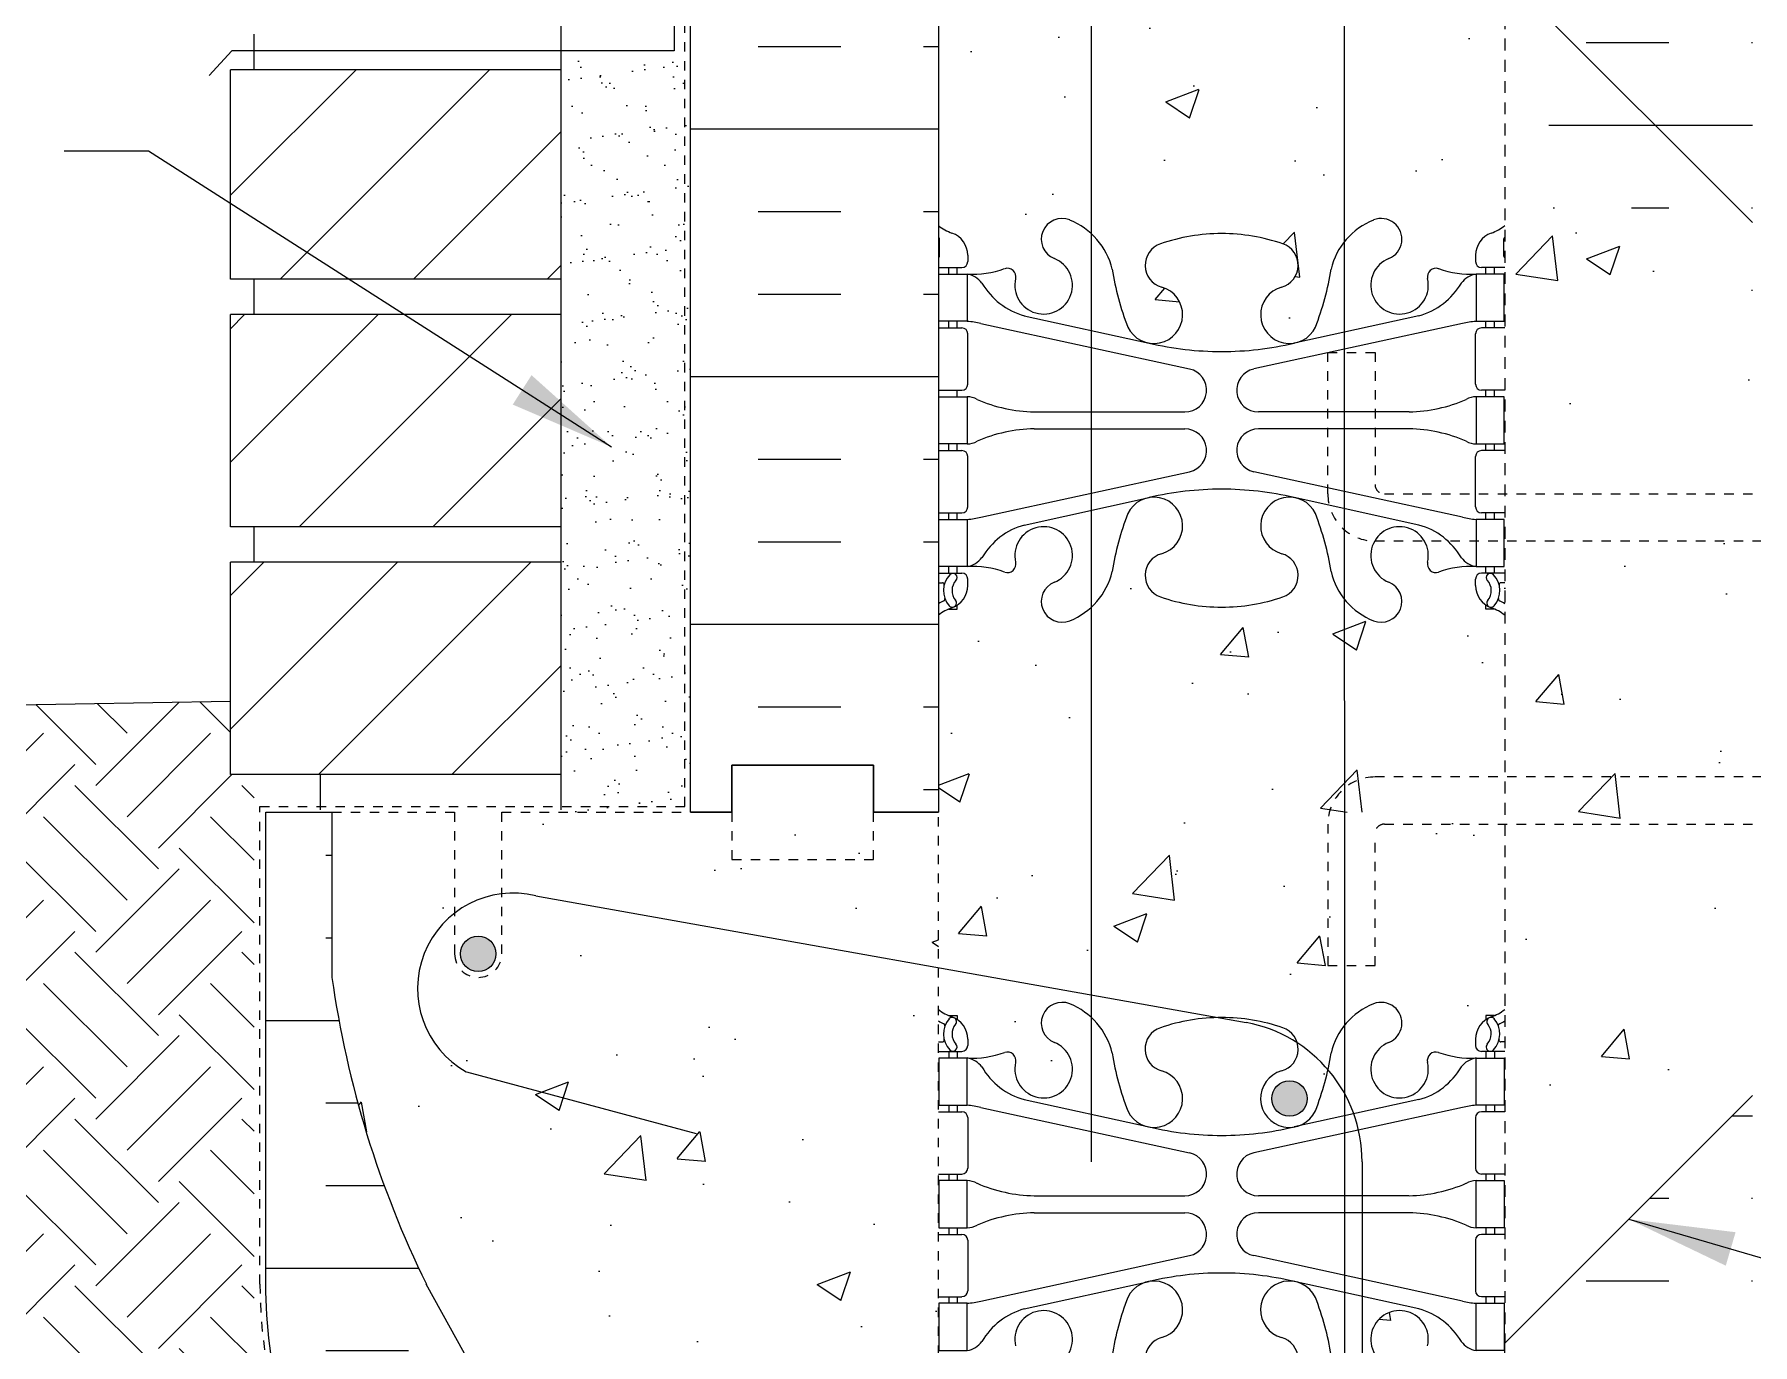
# Model space of a CAD drawing. Header units: inches. Extents: x 112.2 to 171.6, y -23.4 to 65.9.
# Drawn here: x 125.54 to 143.75, y 18.09 to 31.98 of the extents above; entities that cross this region are included whole.
import ezdxf

# ---------------------------------------------------------------- set-up
doc = ezdxf.new("R2010")
doc.units = ezdxf.units.IN
doc.header["$LTSCALE"] = 0.5
doc.header["$MEASUREMENT"] = 0
for name, pattern in [('DASHED2', [0.375, 0.25, -0.125]), ('DASHEDX2', [1.5, 1, -0.5]), ('HIDDEN2', [0.1875, 0.125, -0.0625])]:
    doc.linetypes.add(name, pattern=pattern)
for name, color, linetype in [('HATCH', 12, 'Continuous'), ('Hidden2', 12, 'HIDDEN2'), ('LINE15', 9, 'Continuous'), ('line25', 2, 'Continuous'), ('LINE3', 3, 'Continuous'), ('LINE50', 5, 'Continuous'), ('LINE9', 9, 'Continuous'), ('TEXT', 4, 'Continuous'), ('Web_Edge', 9, 'Continuous')]:
    doc.layers.add(name, color=color, linetype=linetype)
doc.styles.add('DIM', font='romans.shx', dxfattribs={"width": 0.7})
doc.dimstyles.new('ext_12', dxfattribs={"dimscale": 12, "dimtxt": 0.09375, "dimasz": 0.09375, "dimexe": 0.09375, "dimexo": 0.0625, "dimgap": 0.0625, "dimtad": 1, "dimdec": 1, "dimzin": 3, "dimdsep": 46, "dimlunit": 4, "dimtxsty": 'DIM', "dimcen": 0.09, "dimdle": 0.09375, "dimclrt": 4, "dimadec": 0, "dimazin": 0, "dimtfac": 1, "dimtdec": 1, "dimtmove": 2, "dimatfit": 3, "dimfxl": 0, "dimfrac": 2, "dimtolj": 1, "dimtzin": 0, "dimarcsym": 0})

# ---------------------------------------------------------------- blocks, each defined once
blk = doc.blocks.new('6 web')
at = {"layer": 'Web_Edge'}
for p, q in [((-2.89, 6.845), (-2.8, 6.845)), ((-2.8, 6.845), (-2.8, 6.803)), ((2.89, 6.845), (2.8, 6.845)), ((2.8, 6.845), (2.8, 6.803)), ((-3, 6.566), (-2.958, 6.566)), ((-2.69, 6.596), (-2.69, 6.529)), ((2.69, 6.596), (2.69, 6.529)), ((3, 6.566), (2.958, 6.566)), ((-3, 6.466), (-2.752, 6.466)), ((-2.89, 6.466), (-2.89, 6.396)), ((-2.8, 6.466), (-2.8, 6.396)), ((3, 6.466), (2.752, 6.466)), ((2.8, 6.466), (2.8, 6.396)), ((2.89, 6.466), (2.89, 6.396)), ((-3, 5.826), (-2.752, 5.826)), ((-2.89, 5.896), (-2.89, 5.826)), ((-2.8, 5.896), (-2.8, 5.826)), ((-2.551, 5.872), (-0.34, 5.391)), ((-2.09, 5.955), (-0.768, 5.665)), ((2.551, 5.872), (0.34, 5.391)), ((2.09, 5.955), (0.768, 5.665)), ((3, 5.826), (2.752, 5.826)), ((2.8, 5.896), (2.8, 5.826)), ((2.89, 5.896), (2.89, 5.826)), ((-2.69, 5.764), (-2.69, 5.229)), ((2.69, 5.764), (2.69, 5.229)), ((-3, 5.166), (-2.752, 5.166)), ((-2.89, 5.166), (-2.89, 5.096)), ((-2.8, 5.166), (-2.8, 5.096)), ((3, 5.166), (2.752, 5.166)), ((2.8, 5.166), (2.8, 5.096)), ((2.89, 5.166), (2.89, 5.096)), ((-1.985, 4.936), (-0.389, 4.936)), ((1.985, 4.936), (0.389, 4.936)), ((-1.985, 4.756), (-0.389, 4.756)), ((1.985, 4.756), (0.389, 4.756)), ((-2.89, 4.596), (-2.89, 4.526)), ((-2.8, 4.596), (-2.8, 4.526)), ((2.8, 4.596), (2.8, 4.526)), ((2.89, 4.596), (2.89, 4.526)), ((-3, 4.526), (-2.752, 4.526)), ((-2.69, 4.464), (-2.69, 3.929)), ((2.69, 4.464), (2.69, 3.929)), ((3, 4.526), (2.752, 4.526)), ((-2.551, 3.82), (-0.34, 4.302)), ((2.551, 3.82), (0.34, 4.302)), ((-2.09, 3.737), (-0.768, 4.028)), ((2.09, 3.737), (0.768, 4.028)), ((-3, 3.866), (-2.752, 3.866)), ((-2.89, 3.866), (-2.89, 3.796)), ((-2.8, 3.866), (-2.8, 3.796)), ((3, 3.866), (2.752, 3.866)), ((2.8, 3.866), (2.8, 3.796)), ((2.89, 3.866), (2.89, 3.796))]:
    blk.add_line(p, q, dxfattribs=at)
for points in [[(-2.995, 5.896), (-2.695, 5.896), (-2.695, 6.396), (-2.995, 6.396)], [(2.995, 5.896), (2.695, 5.896), (2.695, 6.396), (2.995, 6.396)], [(-2.995, 4.596), (-2.695, 4.596), (-2.695, 5.096), (-2.995, 5.096)], [(2.995, 4.596), (2.695, 4.596), (2.695, 5.096), (2.995, 5.096)], [(-2.995, 3.296), (-2.695, 3.296), (-2.695, 3.796), (-2.995, 3.796)], [(2.995, 3.296), (2.695, 3.296), (2.695, 3.796), (2.995, 3.796)]]:
    blk.add_lwpolyline(points, close=True, dxfattribs=at)
for centre, radius, start, end in [((-1.69, 6.766), 0.22, 68.1963, 248.1963), ((-1.885, 6.278), 0.745, 13.2652, 68.1963), ((1.885, 6.278), 0.745, 111.8037, 166.7348), ((1.69, 6.766), 0.22, 291.8037, 111.8037), ((-2.69, 7.303), 0.5, 231.6833, 250.5288), ((-2.69, 7.303), 0.6, 238.8907, 245.0748), ((-2.696, 6.651), 0.25, 140.1145, 222.4609), ((-2.951, 6.741), 0.02, 340.7916, 65.0748), ((-2.854, 6.782), 0.045, 319.1879, 141.448), ((-2.94, 6.596), 0.25, 0, 70.5288), ((-2.696, 6.651), 0.16, 140.0001, 222.4609), ((0, 4.825), 2, 90, 108.923), ((0, 4.825), 2, 71.077, 90), ((2.94, 6.596), 0.25, 109.4712, 180), ((2.854, 6.782), 0.045, 38.552, 220.8121), ((2.696, 6.651), 0.16, 317.5391, 39.9999), ((2.69, 7.303), 0.5, 289.4712, 308.3167), ((2.696, 6.651), 0.25, 317.5391, 39.8855), ((2.951, 6.741), 0.02, 114.9252, 199.2084), ((2.69, 7.303), 0.6, 294.9252, 301.1093), ((-2.958, 6.586), 0.02, 270, 14.1541), ((-1.885, 6.278), 0.305, 166.6795, 68.1963), ((-0.571, 6.49), 0.24, 108.923, 254.2747), ((0.571, 6.49), 0.24, 285.7253, 71.077), ((1.885, 6.278), 0.305, 111.8037, 13.3205), ((2.958, 6.586), 0.02, 165.8459, 270), ((-2.848, 6.512), 0.045, 222.4609, 42.4609), ((-2.752, 6.529), 0.0625, 270, 0), ((-2.639, 7.395), 1, 266.7879, 289.9067), ((-2.738, 6.15), 0.25, 37.2777, 80.0823), ((-2.269, 6.369), 0.09, 346.6795, 108.8651), ((1.803, 6.92), 3, 189.0273, 201.1984), ((-1.803, 6.92), 3, 338.8016, 350.9727), ((2.269, 6.369), 0.09, 71.1349, 193.3205), ((2.639, 7.395), 1, 250.0933, 273.2121), ((2.738, 6.15), 0.25, 99.9177, 142.7223), ((2.752, 6.529), 0.0625, 180, 270), ((2.848, 6.512), 0.045, 137.5391, 317.5391), ((-1.891, 6.678), 0.75, 210.155, 254.5838), ((-0.718, 5.966), 0.305, 205.3782, 74.2747), ((0.718, 5.966), 0.305, 105.7253, 334.6218), ((1.891, 6.678), 0.75, 285.4162, 329.845), ((-2.752, 5.764), 0.0625, 0, 90), ((-2.786, 4.9), 1, 76.4291, 84.7991), ((2.786, 4.9), 1, 95.2009, 103.5709), ((2.752, 5.764), 0.0625, 90, 180), ((0, 8.932), 3.356, 256.7692, 270), ((0, 8.932), 3.356, 270, 283.2308), ((-0.389, 5.166), 0.23, 270, 77.6055), ((0.389, 5.166), 0.23, 102.3945, 270), ((-2.752, 5.229), 0.0625, 270, 0), ((2.752, 5.229), 0.0625, 180, 270), ((-2.699, 4.877), 0.219, 60.4937, 88.92), ((-1.955, 6.536), 1.6, 246.5673, 268.9203), ((1.955, 6.536), 1.6, 271.0797, 293.4327), ((2.699, 4.877), 0.219, 91.08, 119.5063), ((-1.955, 3.156), 1.6, 91.0797, 113.4327), ((-1.955, 3.156), 1.6, 91.0797, 113.4327), ((-0.389, 4.526), 0.23, 282.3945, 90), ((0.389, 4.526), 0.23, 90, 257.6055), ((1.955, 3.156), 1.6, 66.5673, 88.9203), ((1.955, 3.156), 1.6, 66.5673, 88.9203), ((-2.699, 4.815), 0.219, 271.08, 299.5063), ((-2.699, 4.815), 0.219, 271.08, 299.5063), ((2.699, 4.815), 0.219, 240.4937, 268.92), ((2.699, 4.815), 0.219, 240.4937, 268.92), ((-2.752, 4.464), 0.0625, 0, 90), ((2.752, 4.464), 0.0625, 90, 180), ((-0.718, 3.727), 0.305, 285.7253, 154.6218), ((0, 0.761), 3.356, 90, 103.2308), ((0, 0.761), 3.356, 76.7692, 90), ((0.718, 3.727), 0.305, 25.3782, 254.2747), ((-2.752, 3.929), 0.0625, 270, 0), ((1.803, 2.773), 3, 158.8016, 170.9727), ((-1.803, 2.773), 3, 9.0273, 21.1984), ((2.752, 3.929), 0.0625, 180, 270), ((-2.786, 4.792), 1, 275.2009, 283.5709), ((-1.891, 3.014), 0.75, 105.4162, 149.845), ((-1.885, 3.414), 0.305, 291.8037, 193.3205), ((1.885, 3.414), 0.305, 346.6795, 248.1963), ((1.891, 3.014), 0.75, 30.155, 74.5838), ((2.786, 4.792), 1, 256.4291, 264.7991), ((-2.738, 3.542), 0.25, 279.9177, 322.7223), ((-0.571, 3.202), 0.24, 105.7253, 251.077), ((0.571, 3.202), 0.24, 288.923, 74.2747), ((2.738, 3.542), 0.25, 217.2777, 260.0823)]:
    blk.add_arc(centre, radius, start, end, dxfattribs=at)

msp = doc.modelspace()

# ---------------------------------------------------------------- hatches: boundary and pattern name
at = {"layer": 'HATCH'}
h = msp.add_hatch(dxfattribs=at)
h.set_pattern_fill('INSUL', color=256, scale=7, style=0)
h.set_pattern_definition([(0, (-2791.0402, -373.275), (0, 2.625), []), (0, (-2791.0402, -372.4), (0, 2.625), [0.875, -0.875]), (0, (-2791.0402, -371.525), (0, 2.625), [0.875, -0.875])])
h.paths.add_polyline_path([(132.496, 23.734), (132.934, 23.734), (132.934, 24.234), (134.434, 24.234), (134.434, 23.734), (135.121, 23.734), (135.121, 41.734), (134.434, 41.734), (134.434, 42.234), (132.934, 42.234), (132.934, 41.734), (132.496, 41.734)])
h = msp.add_hatch(dxfattribs=at)
h.set_pattern_fill('AR-CONC', color=256, scale=0.5, style=0)
h.set_pattern_definition([(50, (-2791.0402, -373.275), (3.586301, -0.3137607), [0.375, -4.125]), (355, (-2791.04, -373.275), (-0.6937567, 3.7609607), [0.3, -3.3]), (100.4514, (-2790.7413, -373.3012), (2.892547, 3.4471977), [0.318701, -3.5057106]), (46.1842, (-2791.04, -372.275), (5.336205, -0.827595), [0.5625, -6.1875]), (96.6356, (-2790.5955, -372.344), (4.6733135, 4.870589), [0.478051, -5.258565]), (351.1842, (-2791.04, -372.275), (4.67331, 4.870593), [0.45, -4.95]), (21, (-2790.5402, -372.525), (2.9845353, -2.0130945), [0.375, -4.125]), (326, (-2790.54, -372.525), (1.2165767, 3.62575), [0.3, -3.3]), (71.4514, (-2790.2914, -372.693), (4.201113, 1.6126525), [0.318701, -3.5057106]), (37.5, (-2791.0402, -373.2751), (0.0607993, 1.66446927), [0, -3.26, 0, -3.35, 0, -3.3125]), (7.5, (-2791.0402, -373.275), (1.3153477, 1.9720586), [0, -1.91, 0, -3.185, 0, -1.2625]), (327.5, (-2792.1552, -373.2751), (2.6691122, -0.11277436), [0, -1.25, 0, -3.9, 0, -5.175]), (317.5, (-2792.6552, -373.275), (2.9159308, 0.500525), [0, -1.625, 0, -2.59, 0, -3.675])])
h.paths.add_polyline_path([(138.121, 39.56, -0.082755), (138.77, 39.452, -0.735593), (138.757, 38.994, 0.955472), (138.896, 38.4), (138.915, 38.405, 0.223253), (139.115, 38.569, 0.053157), (139.281, 39.184, -0.24438), (139.73, 39.704, -1), (139.893, 39.296, 2.182095), (140.303, 39.083, -0.601435), (140.423, 39.188, 0.10046), (140.816, 39.131), (140.921, 39.131), (140.921, 39.201), (140.874, 39.201, -0.414214), (140.811, 39.263), (140.811, 39.331, -0.249069), (140.921, 39.538), (140.921, 39.579), (141.011, 39.579, 0.064398), (141.121, 39.645), (141.121, 41.734), (135.121, 41.734), (135.121, 39.645, 0.064398), (135.231, 39.579), (135.321, 39.579), (135.321, 39.538, -0.249069), (135.431, 39.331), (135.431, 39.263, -0.414214), (135.369, 39.201), (135.321, 39.201), (135.321, 39.131), (135.426, 39.131, 0.10046), (135.82, 39.188, -0.601435), (135.94, 39.083, 2.182095), (136.35, 39.296, -1), (136.513, 39.704, -0.24438), (136.962, 39.184, 0.053157), (137.127, 38.569, 0.223253), (137.328, 38.405), (137.347, 38.4, 0.955472), (137.486, 38.994, -0.735593), (137.473, 39.452, -0.082755)])
h.paths.add_polyline_path([(141.121, 32.734), (141.121, 35.516, 0.082415), (140.978, 35.595, -0.317837), (140.811, 35.831), (140.811, 35.898, -0.414214), (140.874, 35.961), (140.921, 35.961), (140.921, 36.031), (140.816, 36.031, 0.10046), (140.423, 35.973, -0.601435), (140.303, 36.078, 2.182095), (139.893, 35.865, -1), (139.73, 35.457, -0.24438), (139.281, 35.978, 0.053157), (139.115, 36.592, 0.223253), (138.915, 36.757), (138.896, 36.761, 0.955472), (138.757, 36.167, -0.735593), (138.77, 35.709, -0.082755), (138.121, 35.601, -0.082755), (137.473, 35.709, -0.735593), (137.486, 36.167, 0.955472), (137.347, 36.761), (137.328, 36.757, 0.223253), (137.127, 36.592, 0.053157), (136.962, 35.978, -0.24438), (136.513, 35.457, -1), (136.35, 35.865, 2.182095), (135.94, 36.078, -0.601435), (135.82, 35.973, 0.10046), (135.426, 36.031), (135.321, 36.031), (135.321, 35.961), (135.369, 35.961, -0.414214), (135.431, 35.898), (135.431, 35.831, -0.317837), (135.265, 35.595, 0.082415), (135.121, 35.516), (135.121, 32.734)])
h.paths.add_polyline_path([(135.121, 32.734), (135.121, 29.953, 0.082415), (135.265, 29.874, -0.317837), (135.431, 29.638), (135.431, 29.571, -0.414214), (135.369, 29.508), (135.321, 29.508), (135.321, 29.438), (135.426, 29.438, 0.10046), (135.82, 29.495, -0.601435), (135.94, 29.391, 2.182095), (136.35, 29.603, -1), (136.513, 30.012, -0.24438), (136.962, 29.491, 0.053157), (137.127, 28.877, 0.223253), (137.328, 28.712), (137.347, 28.708, 0.955472), (137.486, 29.301, -0.735593), (137.473, 29.759, -0.082755), (138.121, 29.868, -0.082755), (138.77, 29.759, -0.735593), (138.757, 29.301, 0.955472), (138.896, 28.708), (138.915, 28.712, 0.223253), (139.115, 28.877, 0.053157), (139.281, 29.491, -0.24438), (139.73, 30.012, -1), (139.893, 29.603, 2.182095), (140.303, 29.391, -0.601435), (140.423, 29.495, 0.10046), (140.816, 29.438), (140.921, 29.438), (140.921, 29.508), (140.874, 29.508, -0.414214), (140.811, 29.571), (140.811, 29.638, -0.317837), (140.978, 29.874, 0.082415), (141.121, 29.953), (141.121, 32.734)])
h.paths.add_polyline_path([(137.473, 26.017, -0.735593), (137.486, 26.475, 0.955472), (137.347, 27.069), (137.328, 27.064, 0.223253), (137.127, 26.899, 0.053157), (136.962, 26.285, -0.24438), (136.513, 25.765, -1), (136.35, 26.173, 2.182095), (135.94, 26.386, -0.601435), (135.82, 26.281, 0.10046), (135.426, 26.338), (135.321, 26.338), (135.321, 26.268), (135.369, 26.268, -0.414214), (135.431, 26.206), (135.431, 26.138, -0.249069), (135.321, 25.931), (135.321, 25.889), (135.231, 25.889, 0.064398), (135.121, 25.823), (135.121, 23.734), (141.121, 23.734), (141.121, 25.823, 0.064398), (141.011, 25.889), (140.921, 25.889), (140.921, 25.931, -0.249069), (140.811, 26.138), (140.811, 26.206, -0.414214), (140.874, 26.268), (140.921, 26.268), (140.921, 26.338), (140.816, 26.338, 0.10046), (140.423, 26.281, -0.601435), (140.303, 26.386, 2.182095), (139.893, 26.173, -1), (139.73, 25.765, -0.24438), (139.281, 26.285, 0.053157), (139.115, 26.899, 0.223253), (138.915, 27.064), (138.896, 27.069, 0.955472), (138.757, 26.475, -0.735593), (138.77, 26.017, -0.082755), (138.121, 25.909, -0.082755)])
h = msp.add_hatch(dxfattribs=at)
h.set_pattern_fill('INSUL', color=256, scale=7, style=0)
h.set_pattern_definition([(0, (21.2317, -8.359), (0, 2.625), []), (0, (21.2317, -7.484), (0, 2.625), [0.875, -0.875]), (0, (21.2317, -6.609), (0, 2.625), [0.875, -0.875])])
h.paths.add_polyline_path([(143.746, 41.734), (143.309, 41.734), (143.309, 41.234), (141.809, 41.234), (141.809, 41.734), (141.121, 41.734), (141.121, 31.484), (143.746, 28.859), (143.746, 29.984)])
h.paths.add_polyline_path([(143.746, 20.734), (141.121, 18.109), (141.121, 5.734), (143.746, 5.734)])
h = msp.add_hatch(dxfattribs=at)
h.set_pattern_fill('AR-SAND', color=256, scale=0.25, style=0)
h.set_pattern_definition([(37.5, (45.5387, 55.17453), (-0.0157483, 0.481706), [0, -0.38, 0, -0.425, 0, -0.40625]), (7.5, (45.5387, 55.1745), (0.442444, 0.7055365), [0, -0.205, 0, -0.3425, 0, -0.13125]), (327.5, (45.2312, 55.17453), (0.7785355, 0.0014148), [0, -0.125, 0, -0.45, 0, -0.5875]), (317.5, (45.2312, 55.1745), (0.7515317, 0.219419), [0, -0.0625, 0, -0.295, 0, -0.3375])])
h.paths.add_polyline_path([(132.496, 31.804), (132.322, 31.804), (131.121, 31.804), (131.121, 23.734), (132.496, 23.734)])
h = msp.add_hatch(dxfattribs=at)
h.set_pattern_fill('AR-CONC', color=256, scale=0.5, style=0)
h.set_pattern_definition([(50, (7.6974, -129.9048), (3.5863, -0.31376), [0.375, -4.125]), (355, (7.6974, -129.9048), (-0.693757, 3.76096), [0.3, -3.3]), (100.4514, (7.9962, -129.931), (2.892547, 3.4472), [0.3187, -3.50571]), (46.1842, (7.6974, -128.905), (5.336205, -0.827595), [0.5625, -6.1875]), (96.6356, (8.142, -128.974), (4.67331, 4.87059), [0.47805, -5.25856]), (351.1842, (7.6974, -128.905), (4.67331, 4.8706), [0.45, -4.95]), (21, (8.1974, -129.1548), (2.984535, -2.013094), [0.375, -4.125]), (326, (8.1974, -129.1548), (1.216577, 3.62575), [0.3, -3.3]), (71.4514, (8.446, -129.3226), (4.201113, 1.61265), [0.3187, -3.50571]), (37.5, (7.6974, -129.9048), (0.060799, 1.664469), [0, -3.26, 0, -3.35, 0, -3.3125]), (7.5, (7.6974, -129.9048), (1.315348, 1.972059), [0, -1.91, 0, -3.185, 0, -1.2625]), (327.5, (6.5824, -129.9048), (2.669112, -0.112774), [0, -1.25, 0, -3.9, 0, -5.175]), (317.5, (6.0824, -129.9048), (2.91593, 0.500525), [0, -1.625, 0, -2.59, 0, -3.675])])
h.paths.add_polyline_path([(143.746, 27.422), (141.121, 27.422), (141.121, 23.297), (143.746, 23.297)])
h.paths.add_polyline_path([(143.746, 21.859), (143.746, 22.797), (141.121, 22.797), (141.121, 19.234)])
h.paths.add_polyline_path([(141.121, 31.484), (141.121, 27.922), (143.746, 27.922), (143.746, 28.859)])
h = msp.add_hatch(dxfattribs=at)
h.set_pattern_fill('EARTH', color=256, scale=5, angle=45, style=0)
h.set_pattern_definition([(45, (45.5387, 55.1745), (1e-16, 1.767767), [1.25, -1.25]), (45, (45.2072, 55.506), (1e-16, 1.767767), [1.25, -1.25]), (45, (44.8758, 55.8374), (1e-16, 1.767767), [1.25, -1.25]), (135, (44.8758, 56.0584), (-1.767767, 2e-16), [1.25, -1.25]), (135, (45.2072, 56.3899), (-1.767767, 2e-16), [1.25, -1.25]), (135, (45.5387, 56.7213), (-1.767767, 2e-16), [1.25, -1.25])])
edge = h.paths.add_edge_path()
edge.add_line((123.268, 13.884), (123.268, 12.536))
edge.add_line((123.268, 12.536), (127.311, 12.536))
edge.add_line((127.311, 12.536), (127.311, 10.711))
edge.add_line((127.311, 10.711), (128.818, 10.662))
edge.add_line((128.818, 10.662), (128.894, 10.613))
edge.add_line((128.894, 10.613), (128.969, 10.563))
edge.add_line((128.969, 10.563), (129.043, 10.512))
edge.add_line((129.043, 10.512), (129.117, 10.461))
edge.add_line((129.117, 10.461), (129.189, 10.409))
edge.add_line((129.189, 10.409), (129.261, 10.356))
edge.add_line((129.261, 10.356), (129.332, 10.303))
edge.add_line((129.332, 10.303), (129.402, 10.249))
edge.add_line((129.402, 10.249), (129.471, 10.194))
edge.add_line((129.471, 10.194), (129.54, 10.139))
edge.add_line((129.54, 10.139), (129.607, 10.083))
edge.add_line((129.607, 10.083), (129.674, 10.026))
edge.add_line((129.674, 10.026), (129.739, 9.968))
edge.add_line((129.739, 9.968), (129.804, 9.91))
edge.add_line((129.804, 9.91), (129.868, 9.851))
edge.add_line((129.868, 9.851), (129.931, 9.792))
edge.add_line((129.931, 9.792), (129.992, 9.731))
edge.add_line((129.992, 9.731), (130.053, 9.67))
edge.add_line((130.053, 9.67), (130.113, 9.608))
edge.add_line((130.113, 9.608), (130.172, 9.545))
edge.add_line((130.172, 9.545), (130.23, 9.482))
edge.add_line((130.23, 9.482), (130.287, 9.417))
edge.add_line((130.287, 9.417), (130.342, 9.352))
edge.add_line((130.342, 9.352), (130.397, 9.286))
edge.add_line((130.397, 9.286), (130.451, 9.22))
edge.add_line((130.451, 9.22), (130.503, 9.152))
edge.add_line((130.503, 9.152), (130.555, 9.084))
edge.add_line((130.555, 9.084), (130.605, 9.015))
edge.add_line((130.605, 9.015), (130.654, 8.945))
edge.add_line((130.654, 8.945), (130.702, 8.874))
edge.add_line((130.702, 8.874), (130.749, 8.802))
edge.add_line((130.749, 8.802), (130.795, 8.73))
edge.add_line((130.795, 8.73), (130.84, 8.656))
edge.add_line((130.84, 8.656), (130.883, 8.582))
edge.add_line((130.883, 8.582), (130.926, 8.507))
edge.add_line((130.926, 8.507), (130.967, 8.431))
edge.add_line((130.967, 8.431), (131.007, 8.354))
edge.add_line((131.007, 8.354), (131.045, 8.277))
edge.add_line((131.045, 8.277), (131.083, 8.198))
edge.add_line((131.083, 8.198), (131.119, 8.119))
edge.add_line((131.119, 8.119), (131.154, 8.038))
edge.add_line((131.154, 8.038), (131.187, 7.957))
edge.add_line((131.187, 7.957), (131.22, 7.875))
edge.add_line((131.22, 7.875), (131.251, 7.792))
edge.add_line((131.251, 7.792), (131.281, 7.708))
edge.add_line((131.281, 7.708), (131.311, 7.623))
edge.add_line((131.311, 7.623), (131.339, 7.538))
edge.add_line((131.339, 7.538), (131.366, 7.452))
edge.add_line((131.366, 7.452), (131.392, 7.366))
edge.add_line((131.392, 7.366), (131.418, 7.278))
edge.add_line((131.418, 7.278), (131.442, 7.191))
edge.add_line((131.442, 7.191), (131.466, 7.102))
edge.add_line((131.466, 7.102), (131.489, 7.013))
edge.add_line((131.489, 7.013), (131.512, 6.924))
edge.add_line((131.512, 6.924), (131.533, 6.834))
edge.add_line((131.533, 6.834), (131.555, 6.744))
edge.add_line((131.555, 6.744), (131.575, 6.653))
edge.add_line((131.575, 6.653), (131.596, 6.563))
edge.add_line((131.596, 6.563), (131.616, 6.471))
edge.add_line((131.616, 6.471), (131.635, 6.38))
edge.add_line((131.635, 6.38), (131.654, 6.288))
edge.add_line((131.654, 6.288), (131.673, 6.196))
edge.add_line((131.673, 6.196), (131.691, 6.104))
edge.add_line((131.691, 6.104), (131.71, 6.012))
edge.add_line((131.71, 6.012), (131.728, 5.919))
edge.add_line((131.728, 5.919), (131.746, 5.827))
edge.add_line((131.746, 5.827), (131.764, 5.734))
edge.add_line((131.764, 5.734), (132.436, 5.734))
edge.add_line((132.436, 5.734), (132.436, 9.617))
edge.add_arc((131.484, 9.634), 0.952, 358.9548, 381.9741)
edge.add_line((132.367, 9.991), (131.099, 12.077))
edge.add_line((131.099, 12.077), (130.956, 12.077))
edge.add_line((130.956, 12.077), (128.559, 16.171))
edge.add_arc((132.996, 18.734), 5.125, 180, 210.0158, ccw=False)
edge.add_line((127.871, 18.734), (127.871, 24.134))
edge.add_line((127.871, 24.134), (127.621, 24.134))
edge.add_line((127.621, 24.134), (127.621, 24.912))
edge.add_line((127.621, 24.912), (112.389, 24.646))
edge.add_line((112.389, 24.646), (112.578, 17.319))
edge.add_line((112.578, 17.319), (112.64, 17.25))
edge.add_line((112.64, 17.25), (112.703, 17.181))
edge.add_line((112.703, 17.181), (112.765, 17.112))
edge.add_line((112.765, 17.112), (112.828, 17.043))
edge.add_line((112.828, 17.043), (112.89, 16.974))
edge.add_line((112.89, 16.974), (112.953, 16.906))
edge.add_line((112.953, 16.906), (113.016, 16.837))
edge.add_line((113.016, 16.837), (113.079, 16.769))
edge.add_line((113.079, 16.769), (113.142, 16.702))
edge.add_line((113.142, 16.702), (113.205, 16.634))
edge.add_line((113.205, 16.634), (113.269, 16.567))
edge.add_line((113.269, 16.567), (113.333, 16.501))
edge.add_line((113.333, 16.501), (113.397, 16.435))
edge.add_line((113.397, 16.435), (113.461, 16.369))
edge.add_line((113.461, 16.369), (113.526, 16.304))
edge.add_line((113.526, 16.304), (113.591, 16.239))
edge.add_line((113.591, 16.239), (113.656, 16.176))
edge.add_line((113.656, 16.176), (113.721, 16.112))
edge.add_line((113.721, 16.112), (113.787, 16.05))
edge.add_line((113.787, 16.05), (113.853, 15.988))
edge.add_line((113.853, 15.988), (113.92, 15.926))
edge.add_line((113.92, 15.926), (113.987, 15.866))
edge.add_line((113.987, 15.866), (114.055, 15.806))
edge.add_line((114.055, 15.806), (114.122, 15.748))
edge.add_line((114.122, 15.748), (114.191, 15.69))
edge.add_line((114.191, 15.69), (114.26, 15.633))
edge.add_line((114.26, 15.633), (114.329, 15.577))
edge.add_line((114.329, 15.577), (114.399, 15.522))
edge.add_line((114.399, 15.522), (114.469, 15.467))
edge.add_line((114.469, 15.467), (114.54, 15.414))
edge.add_line((114.54, 15.414), (114.611, 15.362))
edge.add_line((114.611, 15.362), (114.683, 15.311))
edge.add_line((114.683, 15.311), (114.756, 15.26))
edge.add_line((114.756, 15.26), (114.828, 15.211))
edge.add_line((114.828, 15.211), (114.902, 15.162))
edge.add_line((114.902, 15.162), (114.976, 15.114))
edge.add_line((114.976, 15.114), (115.05, 15.067))
edge.add_line((115.05, 15.067), (115.125, 15.021))
edge.add_line((115.125, 15.021), (115.2, 14.976))
edge.add_line((115.2, 14.976), (115.207, 14.972))
edge.add_line((115.207, 14.972), (118.49, 14.879))
edge.add_line((118.49, 14.879), (118.49, 13.884))
edge.add_line((118.49, 13.884), (123.268, 13.884))
h = msp.add_hatch(dxfattribs=at)
h.set_pattern_fill('INSUL', color=256, scale=7, style=0)
h.set_pattern_definition([(0, (-2867.3693, -416.8478), (0, 2.625), []), (0, (-2867.3693, -415.9728), (0, 2.625), [0.875, -0.875]), (0, (-2867.3693, -415.0978), (0, 2.625), [0.875, -0.875])])
h.paths.add_polyline_path([(129.696, 18.734, -0.079579), (128.696, 21.984), (128.696, 23.734), (127.996, 23.734), (127.996, 18.734, 0.131652), (128.666, 16.234), (132.404, 10.084, -0.10438), (132.496, 9.609), (132.496, 5.734), (132.934, 5.734), (132.934, 6.234), (134.434, 6.234), (134.434, 5.734), (135.121, 5.734), (135.121, 8.984), (134.871, 8.984), (134.871, 9.359)])
h = msp.add_hatch(dxfattribs=at)
h.set_pattern_fill('AR-CONC', color=256, scale=0.5, style=0)
h.set_pattern_definition([(50, (-2867.3693, -416.8478), (3.586301, -0.3137607), [0.375, -4.125]), (355, (-2867.3693, -416.848), (-0.6937567, 3.7609607), [0.3, -3.3]), (100.4514, (-2867.0705, -416.874), (2.892547, 3.4471977), [0.318701, -3.5057106]), (46.1842, (-2867.3693, -415.848), (5.336205, -0.827595), [0.5625, -6.1875]), (96.6356, (-2866.9247, -415.917), (4.6733135, 4.870589), [0.478051, -5.258565]), (351.1842, (-2867.3693, -415.848), (4.67331, 4.870593), [0.45, -4.95]), (21, (-2866.8693, -416.0978), (2.9845353, -2.0130945), [0.375, -4.125]), (326, (-2866.8693, -416.098), (1.2165767, 3.6257502), [0.3, -3.3]), (71.4514, (-2866.6206, -416.2656), (4.201113, 1.6126525), [0.318701, -3.5057106]), (37.5, (-2867.3693, -416.8478), (0.0607993, 1.66446927), [0, -3.26, 0, -3.35, 0, -3.3125]), (7.5, (-2867.3693, -416.8478), (1.3153477, 1.9720586), [0, -1.91, 0, -3.185, 0, -1.2625]), (327.5, (-2868.4843, -416.8478), (2.6691122, -0.11277436), [0, -1.25, 0, -3.9, 0, -5.175]), (317.5, (-2868.9843, -416.8478), (2.9159308, 0.500525), [0, -1.625, 0, -2.59, 0, -3.675])])
h.paths.add_polyline_path([(134.871, 9.359), (134.871, 8.984), (135.121, 8.984), (135.121, 23.734), (130.496, 23.734), (130.496, 22.234, -1), (129.996, 22.234), (129.996, 23.734), (128.696, 23.734), (128.696, 21.984, 0.079579), (129.696, 18.734)])
h = msp.add_hatch(dxfattribs=at)
h.set_pattern_fill('AR-CONC', color=256, scale=0.5, style=0)
h.set_pattern_definition([(50, (-2791.0402, -391.275), (3.586301, -0.3137607), [0.375, -4.125]), (355, (-2791.04, -391.275), (-0.6937567, 3.7609607), [0.3, -3.3]), (100.4514, (-2790.7413, -391.3012), (2.892547, 3.4471977), [0.318701, -3.5057106]), (46.1842, (-2791.04, -390.275), (5.336205, -0.827595), [0.5625, -6.1875]), (96.6356, (-2790.5955, -390.344), (4.6733135, 4.870589), [0.478051, -5.258565]), (351.1842, (-2791.04, -390.275), (4.67331, 4.870593), [0.45, -4.95]), (21, (-2790.5402, -390.525), (2.9845353, -2.0130945), [0.375, -4.125]), (326, (-2790.54, -390.525), (1.2165767, 3.62575), [0.3, -3.3]), (71.4514, (-2790.2914, -390.693), (4.201113, 1.6126525), [0.318701, -3.5057106]), (37.5, (-2791.0402, -391.2751), (0.0607993, 1.66446927), [0, -3.26, 0, -3.35, 0, -3.3125]), (7.5, (-2791.0402, -391.275), (1.3153477, 1.9720586), [0, -1.91, 0, -3.185, 0, -1.2625]), (327.5, (-2792.1552, -391.2751), (2.6691122, -0.11277436), [0, -1.25, 0, -3.9, 0, -5.175]), (317.5, (-2792.6552, -391.275), (2.9159308, 0.500525), [0, -1.625, 0, -2.59, 0, -3.675])])
h.paths.add_polyline_path([(138.121, 21.56, -0.082755), (138.77, 21.452, -0.735593), (138.757, 20.994, 0.955472), (138.896, 20.4), (138.915, 20.405, 0.223253), (139.115, 20.569, 0.053157), (139.281, 21.184, -0.24438), (139.73, 21.704, -1), (139.893, 21.296, 2.182095), (140.303, 21.083, -0.601435), (140.423, 21.188, 0.10046), (140.816, 21.131), (140.921, 21.131), (140.921, 21.201), (140.874, 21.201, -0.414214), (140.811, 21.263), (140.811, 21.331, -0.249069), (140.921, 21.538), (140.921, 21.579), (141.011, 21.579, 0.064398), (141.121, 21.645), (141.121, 23.734), (135.121, 23.734), (135.121, 21.645, 0.064398), (135.231, 21.579), (135.321, 21.579), (135.321, 21.538, -0.249069), (135.431, 21.331), (135.431, 21.263, -0.414214), (135.369, 21.201), (135.321, 21.201), (135.321, 21.131), (135.426, 21.131, 0.10046), (135.82, 21.188, -0.601435), (135.94, 21.083, 2.182095), (136.35, 21.296, -1), (136.513, 21.704, -0.24438), (136.962, 21.184, 0.053157), (137.127, 20.569, 0.223253), (137.328, 20.405), (137.347, 20.4, 0.955472), (137.486, 20.994, -0.735593), (137.473, 21.452, -0.082755)])
h.paths.add_polyline_path([(141.121, 14.734), (141.121, 17.516, 0.082415), (140.978, 17.595, -0.317837), (140.811, 17.831), (140.811, 17.898, -0.414214), (140.874, 17.961), (140.921, 17.961), (140.921, 18.031), (140.816, 18.031, 0.10046), (140.423, 17.973, -0.601435), (140.303, 18.078, 2.182095), (139.893, 17.865, -1), (139.73, 17.457, -0.24438), (139.281, 17.978, 0.053157), (139.115, 18.592, 0.223253), (138.915, 18.757), (138.896, 18.761, 0.955472), (138.757, 18.167, -0.735593), (138.77, 17.709, -0.082755), (138.121, 17.601, -0.082755), (137.473, 17.709, -0.735593), (137.486, 18.167, 0.955472), (137.347, 18.761), (137.328, 18.757, 0.223253), (137.127, 18.592, 0.053157), (136.962, 17.978, -0.24438), (136.513, 17.457, -1), (136.35, 17.865, 2.182095), (135.94, 18.078, -0.601435), (135.82, 17.973, 0.10046), (135.426, 18.031), (135.321, 18.031), (135.321, 17.961), (135.369, 17.961, -0.414214), (135.431, 17.898), (135.431, 17.831, -0.317837), (135.265, 17.595, 0.082415), (135.121, 17.516), (135.121, 14.734)])
h.paths.add_polyline_path([(135.121, 14.734), (135.121, 11.953, 0.082415), (135.265, 11.874, -0.317837), (135.431, 11.638), (135.431, 11.571, -0.414214), (135.369, 11.508), (135.321, 11.508), (135.321, 11.438), (135.426, 11.438, 0.10046), (135.82, 11.495, -0.601435), (135.94, 11.391, 2.182095), (136.35, 11.603, -1), (136.513, 12.012, -0.24438), (136.962, 11.491, 0.053157), (137.127, 10.877, 0.223253), (137.328, 10.712), (137.347, 10.708, 0.955472), (137.486, 11.301, -0.735593), (137.473, 11.759, -0.082755), (138.121, 11.868, -0.082755), (138.77, 11.759, -0.735593), (138.757, 11.301, 0.955472), (138.896, 10.708), (138.915, 10.712, 0.223253), (139.115, 10.877, 0.053157), (139.281, 11.491, -0.24438), (139.73, 12.012, -1), (139.893, 11.603, 2.182095), (140.303, 11.391, -0.601435), (140.423, 11.495, 0.10046), (140.816, 11.438), (140.921, 11.438), (140.921, 11.508), (140.874, 11.508, -0.414214), (140.811, 11.571), (140.811, 11.638, -0.317837), (140.978, 11.874, 0.082415), (141.121, 11.953), (141.121, 14.734)])
h.paths.add_polyline_path([(137.473, 8.017, -0.735593), (137.486, 8.475, 0.955472), (137.347, 9.069), (137.328, 9.064, 0.223253), (137.127, 8.899, 0.053157), (136.962, 8.285, -0.24438), (136.513, 7.765, -1), (136.35, 8.173, 2.182095), (135.94, 8.386, -0.601435), (135.82, 8.281, 0.10046), (135.426, 8.338), (135.321, 8.338), (135.321, 8.268), (135.369, 8.268, -0.414214), (135.431, 8.206), (135.431, 8.138, -0.249069), (135.321, 7.931), (135.321, 7.889), (135.231, 7.889, 0.064398), (135.121, 7.823), (135.121, 5.734), (141.121, 5.734), (141.121, 7.823, 0.064398), (141.011, 7.889), (140.921, 7.889), (140.921, 7.931, -0.249069), (140.811, 8.138), (140.811, 8.206, -0.414214), (140.874, 8.268), (140.921, 8.268), (140.921, 8.338), (140.816, 8.338, 0.10046), (140.423, 8.281, -0.601435), (140.303, 8.386, 2.182095), (139.893, 8.173, -1), (139.73, 7.765, -0.24438), (139.281, 8.285, 0.053157), (139.115, 8.899, 0.223253), (138.915, 9.064), (138.896, 9.069, 0.955472), (138.757, 8.475, -0.735593), (138.77, 8.017, -0.082755), (138.121, 7.909, -0.082755)])
at = {"layer": 'LINE3'}
for points in [[(130.434, 22.234, 1), (130.059, 22.234, 1)], [(139.027, 20.7, 1), (138.652, 20.7, 1)]]:
    msp.add_hatch(color=256, dxfattribs=at).paths.add_polyline_path(points)

# ---------------------------------------------------------------- linework, layer by layer
at = {"layer": 'HATCH'}
for p, q in [((127.621, 30.274), (128.952, 31.605)), ((128.146, 29.384), (130.367, 31.605)), ((129.561, 29.384), (131.121, 30.945)), ((130.975, 29.384), (131.121, 29.531)), ((127.621, 28.86), (127.771, 29.009)), ((127.621, 27.445), (129.186, 29.009)), ((128.35, 26.759), (130.6, 29.009)), ((129.764, 26.759), (131.121, 28.117)), ((127.621, 26.031), (127.975, 26.384)), ((127.621, 24.617), (129.389, 26.384)), ((128.553, 24.134), (130.803, 26.384)), ((129.967, 24.134), (131.121, 25.288))]:
    msp.add_line(p, q, dxfattribs=at)
at = {"layer": 'Hidden2'}
for p, q in [((128.696, 23.734), (129.996, 23.734)), ((129.996, 23.734), (129.996, 22.234)), ((130.496, 22.234), (130.496, 23.734)), ((130.496, 23.734), (132.496, 23.734)), ((135.121, 8.984), (135.121, 23.734))]:
    msp.add_line(p, q, dxfattribs=at)
at = {"layer": 'Hidden2', "color": 9}
for p, q in [((128.696, 23.734), (129.996, 23.734)), ((130.496, 23.734), (132.496, 23.734))]:
    msp.add_line(p, q, dxfattribs=at)
at = {"layer": 'Hidden2'}
msp.add_lwpolyline([(132.496, 23.734), (132.934, 23.734), (132.934, 24.234), (134.434, 24.234), (134.434, 23.734), (135.121, 23.734)], dxfattribs=at)
msp.add_arc((130.246, 22.234), 0.25, 180, 0, dxfattribs=at)
at = {"layer": 'LINE15', "linetype": 'HIDDEN2'}
for points in [[(145.246, 26.609), (139.746, 26.609, -0.414214), (139.246, 27.109), (139.246, 28.609), (139.746, 28.609), (139.746, 27.209, 0.414214), (139.846, 27.109), (145.246, 27.109)], [(145.246, 24.109), (139.746, 24.109, 0.414214), (139.246, 23.609), (139.246, 22.109), (139.746, 22.109), (139.746, 23.509, -0.414214), (139.846, 23.609), (145.246, 23.609)]]:
    msp.add_lwpolyline(points, format="xyb", dxfattribs=at)
at = {"layer": 'line25'}
for p, q in [((131.121, 58.028), (131.121, 23.759)), ((135.121, 41.734), (135.121, 23.734)), ((143.746, 29.984), (141.121, 32.609)), ((127.871, 31.605), (127.871, 31.98)), ((127.621, 29.384), (127.621, 31.605)), ((131.121, 31.605), (127.621, 31.605)), ((131.121, 29.384), (127.621, 29.384)), ((127.871, 29.009), (127.871, 29.384)), ((127.621, 26.759), (127.621, 29.009)), ((131.121, 29.009), (127.621, 29.009)), ((131.121, 26.759), (127.621, 26.759)), ((127.871, 26.384), (127.871, 26.759)), ((127.621, 24.134), (127.621, 26.384)), ((131.121, 26.384), (127.621, 26.384)), ((131.121, 24.134), (127.621, 24.134)), ((128.571, 24.134), (128.571, 23.759)), ((128.696, 23.734), (128.696, 21.984)), ((143.746, 20.734), (141.121, 18.109)), ((134.871, 9.359), (129.696, 18.734)), ((141.121, 5.734), (141.121, 18.109))]:
    msp.add_line(p, q, dxfattribs=at)
msp.add_arc((139.342, 23.481), 10.75, 188.0028, 206.2026, dxfattribs=at)
at = {"layer": 'LINE3'}
for p, q in [((136.742, 20.031), (136.742, 50.875)), ((139.42, 32.138), (139.423, 5.734)), ((130.857, 22.849), (138.38, 21.506)), ((130.12, 20.983), (132.553, 20.331)), ((139.609, 20.03), (139.609, 13.03))]:
    msp.add_line(p, q, dxfattribs=at)
for centre in [(130.246, 22.234), (138.84, 20.7)]:
    msp.add_circle(centre, 0.188, dxfattribs=at)
for centre, radius, start, end in [((130.615, 21.866), 1.012, 76.184, 240.6907), ((138.109, 20.03), 1.5, 360, 79.5785)]:
    msp.add_arc(centre, radius, start, end, dxfattribs=at)
at = {"layer": 'LINE50'}
for p, q in [((132.496, 23.734), (132.496, 41.734)), ((112.221, 24.643), (127.621, 24.912))]:
    msp.add_line(p, q, dxfattribs=at)
for points in [[(132.496, 23.734), (132.934, 23.734), (132.934, 24.234), (134.434, 24.234), (134.434, 23.734), (135.121, 23.734)], [(135.121, 23.734), (134.434, 23.734), (134.434, 24.234), (132.934, 24.234), (132.934, 23.734), (132.496, 23.734)]]:
    msp.add_lwpolyline(points, dxfattribs=at)
msp.add_lwpolyline([(132.496, 5.734), (132.496, 9.609, 0.10438), (132.404, 10.084), (128.666, 16.234, -0.131652), (127.996, 18.734), (127.996, 23.734), (128.696, 23.734)], format="xyb", dxfattribs=at)
at = {"layer": 'LINE9', "linetype": 'DASHEDX2', "ltscale": 0.1}
msp.add_line((132.434, 23.797), (132.434, 35.572), dxfattribs=at)
at = {"layer": 'LINE9', "linetype": 'DASHED2'}
msp.add_line((141.121, 32.609), (141.121, 18.109), dxfattribs=at)
at = {"layer": 'LINE9'}
msp.add_lwpolyline([(132.322, 35.954), (132.322, 31.804), (127.634, 31.804), (127.396, 31.545)], dxfattribs=at)
at = {"layer": 'LINE9', "linetype": 'DASHEDX2', "ltscale": 0.1}
msp.add_lwpolyline([(132.434, 5.734), (132.434, 9.61, 0.103464), (132.348, 10.056), (128.613, 16.203, -0.131688), (127.934, 18.734), (127.934, 23.797), (132.434, 23.797)], format="xyb", dxfattribs=at)
at = {"layer": 'LINE9', "color": 8, "linetype": 'DASHED2', "ltscale": 0.15}
msp.add_lwpolyline([(132.934, 23.734), (132.934, 23.734), (132.934, 23.234), (134.434, 23.234), (134.434, 23.734), (134.434, 23.734)], dxfattribs=at)
at = {"layer": 'Web_Edge', "color": 8}
for p, q in [((135.131, 29.628), (135.131, 29.814)), ((141.111, 29.628), (141.111, 29.814)), ((135.121, 29.508), (135.369, 29.508)), ((135.231, 29.438), (135.231, 29.508)), ((135.321, 29.438), (135.321, 29.508)), ((135.431, 29.638), (135.431, 29.571)), ((140.811, 29.638), (140.811, 29.571)), ((141.121, 29.508), (140.874, 29.508)), ((140.921, 29.438), (140.921, 29.508)), ((141.011, 29.438), (141.011, 29.508)), ((136.031, 28.997), (137.353, 28.707)), ((140.211, 28.997), (138.89, 28.707)), ((135.121, 28.868), (135.369, 28.868)), ((135.231, 28.868), (135.231, 28.938)), ((135.321, 28.868), (135.321, 28.938)), ((135.431, 28.271), (135.431, 28.806)), ((135.57, 28.914), (137.782, 28.433)), ((140.672, 28.914), (138.461, 28.433)), ((140.811, 28.271), (140.811, 28.806)), ((141.121, 28.868), (140.874, 28.868)), ((140.921, 28.868), (140.921, 28.938)), ((141.011, 28.868), (141.011, 28.938)), ((135.121, 28.208), (135.369, 28.208)), ((135.321, 28.138), (135.321, 28.208)), ((141.121, 28.208), (140.874, 28.208)), ((140.921, 28.138), (140.921, 28.208)), ((141.011, 28.138), (141.011, 28.208)), ((136.136, 27.978), (137.732, 27.978)), ((140.107, 27.978), (138.511, 27.978)), ((136.136, 27.798), (137.732, 27.798)), ((140.107, 27.798), (138.511, 27.798)), ((135.121, 27.568), (135.369, 27.568)), ((135.231, 27.568), (135.231, 27.638)), ((135.321, 27.568), (135.321, 27.638)), ((135.431, 26.971), (135.431, 27.506)), ((140.811, 26.971), (140.811, 27.506)), ((141.121, 27.568), (140.874, 27.568)), ((140.921, 27.568), (140.921, 27.638)), ((141.011, 27.568), (141.011, 27.638)), ((135.57, 26.862), (137.782, 27.344)), ((140.672, 26.862), (138.461, 27.344)), ((136.031, 26.779), (137.353, 27.07)), ((140.211, 26.779), (138.89, 27.07)), ((135.121, 26.908), (135.369, 26.908)), ((135.231, 26.838), (135.231, 26.908)), ((135.321, 26.838), (135.321, 26.908)), ((141.121, 26.908), (140.874, 26.908)), ((140.921, 26.838), (140.921, 26.908)), ((141.011, 26.838), (141.011, 26.908)), ((135.121, 26.268), (135.369, 26.268)), ((135.231, 26.268), (135.231, 26.338)), ((135.321, 26.268), (135.321, 26.338)), ((141.121, 26.268), (140.874, 26.268)), ((140.921, 26.268), (140.921, 26.338)), ((141.011, 26.268), (141.011, 26.338)), ((135.121, 26.168), (135.163, 26.168)), ((135.431, 26.138), (135.431, 26.206)), ((140.811, 26.138), (140.811, 26.206)), ((141.121, 26.168), (141.08, 26.168)), ((135.231, 25.889), (135.321, 25.889)), ((135.321, 25.889), (135.321, 25.931)), ((140.921, 25.889), (140.921, 25.931)), ((141.011, 25.889), (140.921, 25.889))]:
    msp.add_line(p, q, dxfattribs=at)
for points in [[(135.126, 29.438), (135.426, 29.438), (135.426, 28.938), (135.126, 28.938)], [(141.116, 29.438), (140.816, 29.438), (140.816, 28.938), (141.116, 28.938)], [(135.126, 28.138), (135.426, 28.138), (135.426, 27.638), (135.126, 27.638)], [(141.116, 28.138), (140.816, 28.138), (140.816, 27.638), (141.116, 27.638)], [(135.126, 26.838), (135.426, 26.838), (135.426, 26.338), (135.126, 26.338)], [(141.116, 26.838), (140.816, 26.838), (140.816, 26.338), (141.116, 26.338)]]:
    msp.add_lwpolyline(points, close=True, dxfattribs=at)
for centre, radius, start, end in [((135.431, 30.345), 0.5, 231.6833, 250.5288), ((135.181, 29.638), 0.25, 0, 70.5288), ((136.431, 29.808), 0.22, 68.1963, 248.1963), ((136.236, 29.32), 0.745, 13.2652, 68.1963), ((138.121, 27.868), 2, 90, 108.923), ((138.121, 27.868), 2, 71.077, 90), ((140.006, 29.32), 0.745, 111.8037, 166.7348), ((139.811, 29.808), 0.22, 291.8037, 111.8037), ((141.061, 29.638), 0.25, 109.4712, 180), ((140.811, 30.345), 0.5, 289.4712, 308.3167), ((135.431, 30.345), 0.6, 238.8907, 238.927), ((135.111, 29.814), 0.02, 360, 58.927), ((137.551, 29.532), 0.24, 108.923, 254.2747), ((138.692, 29.532), 0.24, 285.7253, 71.077), ((141.131, 29.814), 0.02, 121.073, 180), ((140.811, 30.345), 0.6, 301.073, 301.1093), ((135.111, 29.628), 0.02, 299.988, 360), ((135.369, 29.571), 0.0625, 270, 0), ((135.482, 30.437), 1, 266.7879, 289.9067), ((135.852, 29.411), 0.09, 346.6795, 108.8651), ((136.236, 29.32), 0.305, 166.6795, 68.1963), ((139.924, 29.962), 3, 189.0273, 201.1984), ((136.318, 29.962), 3, 338.8016, 350.9727), ((140.006, 29.32), 0.305, 111.8037, 13.3205), ((140.391, 29.411), 0.09, 71.1349, 193.3205), ((140.76, 30.437), 1, 250.0933, 273.2121), ((140.874, 29.571), 0.0625, 180, 270), ((141.131, 29.628), 0.02, 180, 240.012), ((135.383, 29.192), 0.25, 37.2777, 80.0823), ((136.231, 29.72), 0.75, 210.155, 254.5838), ((140.012, 29.72), 0.75, 285.4162, 329.845), ((140.859, 29.192), 0.25, 99.9177, 142.7223), ((137.403, 29.008), 0.305, 205.3782, 74.2747), ((138.84, 29.008), 0.305, 105.7253, 334.6218), ((135.369, 28.806), 0.0625, 0, 90), ((135.336, 27.942), 1, 76.4291, 84.7991), ((140.907, 27.942), 1, 95.2009, 103.5709), ((140.874, 28.806), 0.0625, 90, 180), ((138.121, 31.974), 3.356, 256.7692, 270), ((138.121, 31.974), 3.356, 270, 283.2308), ((137.732, 28.208), 0.23, 270, 77.6055), ((138.511, 28.208), 0.23, 102.3945, 270), ((135.369, 28.271), 0.0625, 270, 0), ((140.874, 28.271), 0.0625, 180, 270), ((135.422, 27.92), 0.219, 60.4937, 88.92), ((135.422, 27.92), 0.219, 60.4937, 88.92), ((136.166, 29.578), 1.6, 246.5673, 268.9203), ((136.166, 29.578), 1.6, 246.5673, 268.9203), ((140.077, 29.578), 1.6, 271.0797, 293.4327), ((140.077, 29.578), 1.6, 271.0797, 293.4327), ((140.821, 27.92), 0.219, 91.08, 119.5063), ((140.821, 27.92), 0.219, 91.08, 119.5063), ((136.166, 26.199), 1.6, 91.0797, 113.4327), ((137.732, 27.568), 0.23, 282.3945, 90), ((138.511, 27.568), 0.23, 90, 257.6055), ((140.077, 26.199), 1.6, 66.5673, 88.9203), ((135.369, 27.506), 0.0625, 0, 90), ((135.422, 27.857), 0.219, 271.08, 299.5063), ((140.821, 27.857), 0.219, 240.4937, 268.92), ((140.874, 27.506), 0.0625, 90, 180), ((138.121, 23.803), 3.356, 90, 103.2308), ((138.121, 23.803), 3.356, 76.7692, 90), ((135.369, 26.971), 0.0625, 270, 0), ((137.403, 26.769), 0.305, 285.7253, 154.6218), ((138.84, 26.769), 0.305, 25.3782, 254.2747), ((140.874, 26.971), 0.0625, 180, 270), ((135.336, 27.834), 1, 275.2009, 283.5709), ((136.231, 26.056), 0.75, 105.4162, 149.845), ((136.236, 26.456), 0.305, 291.8037, 193.3205), ((139.924, 25.815), 3, 158.8016, 170.9727), ((136.318, 25.815), 3, 9.0273, 21.1984), ((140.006, 26.456), 0.305, 346.6795, 248.1963), ((140.012, 26.056), 0.75, 30.155, 74.5838), ((140.907, 27.834), 1, 256.4291, 264.7991), ((135.383, 26.585), 0.25, 279.9177, 322.7223), ((137.551, 26.244), 0.24, 105.7253, 251.077), ((138.692, 26.244), 0.24, 288.923, 74.2747), ((140.859, 26.585), 0.25, 217.2777, 260.0823), ((135.425, 26.084), 0.25, 137.5391, 219.8855), ((135.274, 26.222), 0.045, 317.5391, 137.5391), ((135.369, 26.206), 0.0625, 360, 90), ((135.482, 25.34), 1, 70.0933, 93.2121), ((135.852, 26.365), 0.09, 251.1349, 13.3205), ((136.236, 26.456), 0.745, 291.8037, 346.7348), ((140.006, 26.456), 0.745, 193.2652, 248.1963), ((140.391, 26.365), 0.09, 166.6795, 288.8651), ((140.76, 25.34), 1, 86.7879, 109.9067), ((140.874, 26.206), 0.0625, 90, 180), ((140.969, 26.222), 0.045, 42.4609, 222.4609), ((140.818, 26.084), 0.25, 320.1145, 42.4609), ((135.163, 26.148), 0.02, 345.8459, 90), ((135.425, 26.084), 0.16, 137.5391, 219.9999), ((135.181, 26.138), 0.25, 289.4712, 360), ((136.431, 25.969), 0.22, 111.8037, 291.8037), ((139.811, 25.969), 0.22, 248.1963, 68.1963), ((141.061, 26.138), 0.25, 180, 250.5288), ((140.818, 26.084), 0.16, 320.0001, 42.4609), ((141.08, 26.148), 0.02, 90, 194.1541), ((135.431, 25.431), 0.6, 114.9252, 121.1093), ((135.431, 25.431), 0.5, 109.4712, 128.3167), ((135.17, 25.993), 0.02, 294.9252, 19.2084), ((135.267, 25.953), 0.045, 218.552, 40.8121), ((138.121, 27.909), 2, 251.077, 270), ((138.121, 27.909), 2, 270, 288.923), ((140.975, 25.953), 0.045, 139.1879, 321.448), ((140.811, 25.431), 0.5, 51.6833, 70.5288), ((141.073, 25.993), 0.02, 160.7916, 245.0748), ((140.811, 25.431), 0.6, 58.8907, 65.0748)]:
    msp.add_arc(centre, radius, start, end, dxfattribs=at)

# ---------------------------------------------------------------- block references
at = {"layer": 'line25'}
msp.add_blockref('6 web', (138.121, 14.734), dxfattribs=at)

# ---------------------------------------------------------------- leaders
at = {"layer": 'TEXT'}
msp.add_leader([(131.659, 27.606), (126.752, 30.741), (125.859, 30.741)], dimstyle='ext_12', dxfattribs=at)
msp.add_leader([(142.434, 19.422), (146.92, 18.11), (148.192, 18.11)], dimstyle='ext_12', override={"dimgap": 0.0625, "dimtad": 0}, dxfattribs=at)

doc.saveas('drawing.dxf')
